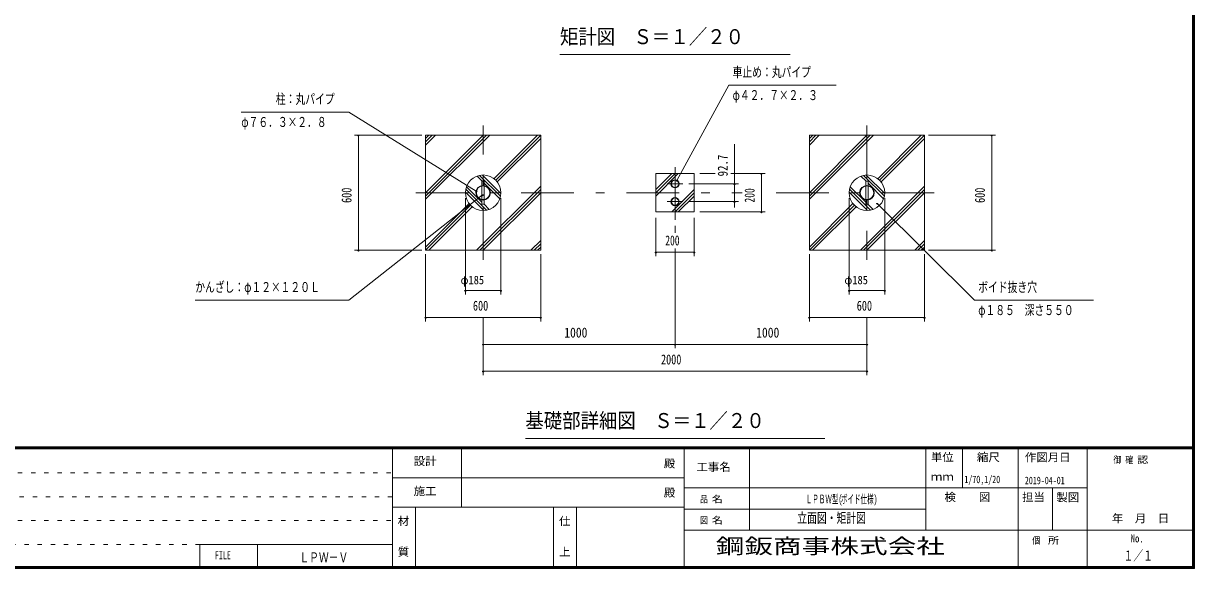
# Model space of a CAD drawing. Units: millimetres, scale not verified, with parts at other scales. Extents: x -32274 to 32279, y -14169 to 14171.
# Drawn here: x 10920 to 32279, y -13969 to -4029 of the extents above; entities that cross this region are included whole.
import ezdxf
from ezdxf.enums import TextEntityAlignment as Align

# ---------------------------------------------------------------- set-up
doc = ezdxf.new("R2010")
doc.units = ezdxf.units.MM
doc.header["$LTSCALE"] = 80
doc.linetypes.add('USER1', pattern=[3, 1, -2])
doc.linetypes.add('USER3', pattern=[24, 12, -5, 2, -5])
doc.layers.add('0-1_0-F', color=7, linetype='Continuous')
for name, color, linetype, lineweight in [('0-6_2-0BOLD', 7, 'Continuous', 18), ('0-7_2-1HIDDEN', 3, 'USER3', 18), ('0-A_2-5DIM', 3, 'Continuous', 18), ('0-B_2-6HATCH', 2, 'Continuous', 18), ('0-C_F-F', 5, 'Continuous', 18)]:
    doc.layers.add(name, color=color, linetype=linetype, lineweight=lineweight)
doc.styles.add('ＭＳ ゴシック', font='')
doc.styles.get('ＭＳ ゴシック').set_extended_font_data('MS Gothic')

msp = doc.modelspace()

# ---------------------------------------------------------------- linework, layer by layer
at = {"layer": '0-6_2-0BOLD'}
for p, q in [((19282.49, -6994.34), (19282.49, -7238.2)), ((19324.5, -7238.19), (19324.5, -6994.34)), ((26282.49, -7238.2), (26282.49, -6994.34)), ((26324.5, -6994.34), (26324.5, -7238.19)), ((19324.5, -7326.27), (19324.5, -7248.13)), ((26324.5, -7248.13), (26324.5, -7326.27))]:
    msp.add_line(p, q, dxfattribs=at)
for points in [[(20353.49, -8166.27), (20353.49, -6066.26), (18253.49, -6066.26), (18253.49, -8166.27)], [(27353.49, -8166.27), (27353.49, -6066.26), (25253.49, -6066.26), (25253.49, -8166.27)], [(23153.49, -7466.26), (23153.49, -6766.27), (22453.49, -6766.27), (22453.49, -7466.26)]]:
    msp.add_lwpolyline(points, close=True, dxfattribs=at)
for points in [[(19324.5, -6984.4), (19324.5, -6906.27), (19282.49, -6906.27), (19282.49, -6984.4)], [(26282.49, -6984.4), (26282.49, -6906.27), (26324.5, -6906.27), (26324.5, -6984.4)], [(19282.49, -7248.13), (19282.49, -7326.27), (19324.5, -7326.27)], [(26324.5, -7326.27), (26282.49, -7326.27), (26282.49, -7248.13)]]:
    msp.add_lwpolyline(points, dxfattribs=at)
for centre, radius in [((19303.49, -7116.27), 323.75), ((26303.49, -7116.27), 323.75), ((19303.49, -7116.27), 133.53), ((19303.49, -7116.27), 123.72), ((22803.49, -6954.04), 74.72), ((22803.49, -6954.04), 66.67), ((26303.49, -7116.27), 133.53), ((26303.49, -7116.27), 123.72), ((22803.49, -7278.49), 74.72), ((22803.49, -7278.49), 66.67)]:
    msp.add_circle(centre, radius, dxfattribs=at)
at = {"layer": '0-7_2-1HIDDEN'}
for p, q in [((19303.49, -8341.27), (19303.49, -5891.27)), ((26303.49, -5891.26), (26303.49, -8341.27)), ((22803.49, -7611.24), (22803.49, -6621.29)), ((22658.77, -6954.04), (22948.22, -6954.04)), ((18078.49, -7116.27), (24027.89, -7116.27)), ((27528.49, -7116.27), (24308.49, -7116.27)), ((22948.22, -7278.49), (22658.77, -7278.49))]:
    msp.add_line(p, q, dxfattribs=at)
at = {"layer": '0-A_2-5DIM'}
for p, q in [((24903.49, -4596.27), (20703.49, -4596.27)), ((18183.49, -6066.26), (16958.49, -6066.26)), ((17042.49, -6066.26), (17014.49, -6066.26)), ((17028.49, -6066.26), (17028.49, -8166.27)), ((28648.49, -6066.26), (27423.49, -6066.26)), ((28592.49, -6066.26), (28564.49, -6066.26)), ((28578.49, -8166.27), (28578.49, -6066.26)), ((23888.49, -7385.37), (23888.49, -6233.04)), ((23534.43, -6766.27), (23258.49, -6766.27)), ((23818.49, -6766.27), (24448.49, -6766.27)), ((24392.49, -6766.27), (24364.49, -6766.27)), ((24378.49, -6766.27), (24378.49, -7466.26)), ((22853.09, -6893.37), (22825.09, -6893.37)), ((23053.21, -6954.04), (23958.49, -6954.04)), ((23902.49, -6954.04), (23874.49, -6954.04)), ((18979.74, -7215.86), (18979.74, -8971.26)), ((19192.13, -7087.96), (19164.13, -7087.96)), ((19308.99, -7156.08), (19280.99, -7156.08)), ((19627.24, -8971.26), (19627.24, -7215.86)), ((25979.74, -8971.26), (25979.74, -7215.86)), ((26627.24, -8971.26), (26627.24, -7215.86)), ((23958.49, -7278.49), (23053.21, -7278.49)), ((24448.49, -7466.26), (23258.49, -7466.26)), ((23902.49, -7278.49), (23874.49, -7278.49)), ((24392.49, -7466.26), (24364.49, -7466.26)), ((26503.29, -7309.41), (26475.29, -7309.41)), ((22453.49, -8271.26), (22453.49, -7571.26)), ((23153.49, -7571.26), (23153.49, -8271.26)), ((22803.49, -7721.61), (22803.49, -7847.69)), ((16958.49, -8166.27), (18183.49, -8166.27)), ((17042.49, -8166.26), (17014.49, -8166.26)), ((18253.49, -8236.26), (18253.49, -9461.27)), ((20353.49, -9461.27), (20353.49, -8236.26)), ((22467.49, -8201.26), (22439.49, -8201.26)), ((23153.49, -8201.26), (22453.49, -8201.26)), ((22803.49, -8131.26), (22803.49, -9951.26)), ((23167.49, -8201.26), (23139.49, -8201.26)), ((25253.49, -9461.27), (25253.49, -8236.26)), ((27353.49, -8236.26), (27353.49, -9461.27)), ((28648.49, -8166.27), (27423.49, -8166.27)), ((28592.49, -8166.26), (28564.49, -8166.26)), ((18993.74, -8901.26), (18965.74, -8901.26)), ((18979.74, -8901.26), (19627.24, -8901.26)), ((19641.24, -8901.26), (19613.24, -8901.26)), ((25993.74, -8901.26), (25965.74, -8901.26)), ((25979.74, -8901.26), (26627.24, -8901.26)), ((26641.24, -8901.26), (26613.24, -8901.26)), ((18267.49, -9391.26), (18239.49, -9391.26)), ((18253.49, -9391.27), (20353.49, -9391.27)), ((19303.49, -10441.26), (19303.49, -9391.26)), ((20367.49, -9391.26), (20339.49, -9391.26)), ((25267.49, -9391.26), (25239.49, -9391.26)), ((27353.49, -9391.27), (25253.49, -9391.27)), ((26303.49, -10441.26), (26303.49, -9391.26)), ((27367.49, -9391.26), (27339.49, -9391.26)), ((19317.49, -9881.26), (19289.49, -9881.26)), ((19303.49, -9881.27), (22803.49, -9881.27)), ((19303.49, -9881.27), (26303.49, -9881.27)), ((22817.49, -9881.26), (22789.49, -9881.26)), ((22803.49, -9881.27), (26303.49, -9881.27)), ((26317.49, -9881.26), (26289.49, -9881.26)), ((19317.49, -10371.26), (19289.49, -10371.26)), ((26317.49, -10371.26), (26289.49, -10371.26)), ((25533.49, -11596.26), (20073.49, -11596.26))]:
    msp.add_line(p, q, dxfattribs=at)
for points in [[(22839.09, -6893.37), (23783.49, -5156.27), (25743.49, -5156.27)], [(14893.49, -5646.26), (16853.49, -5646.26), (19178.13, -7087.96)], [(19294.99, -7156.08), (16853.49, -9076.26), (14053.49, -9076.26)], [(26489.29, -7309.42), (28263.49, -9076.26), (30433.49, -9076.26)], [(26303.49, -10371.26), (19303.49, -10371.26), (26303.49, -10371.26)]]:
    msp.add_lwpolyline(points, dxfattribs=at)
for centre in [(17028.49, -6066.26), (28578.49, -6066.26), (24378.49, -6766.27), (22839.09, -6893.37), (23888.49, -6954.04), (19178.13, -7087.96), (19294.99, -7156.08), (23888.49, -7278.49), (24378.49, -7466.26), (26489.29, -7309.41), (17028.49, -8166.26), (22453.49, -8201.26), (23153.49, -8201.26), (28578.49, -8166.26), (18979.74, -8901.26), (19627.24, -8901.26), (25979.74, -8901.26), (26627.24, -8901.26), (18253.49, -9391.26), (20353.49, -9391.26), (25253.49, -9391.26), (27353.49, -9391.26), (19303.49, -9881.26), (22803.49, -9881.26), (26303.49, -9881.26), (19303.49, -10371.26), (26303.49, -10371.26)]:
    msp.add_arc(centre, 14, 180, 0, dxfattribs=at)
at = {"layer": '0-B_2-6HATCH'}
for p, q in [((19422.95, -6066.26), (18253.49, -7235.71)), ((18253.49, -7176.31), (19363.55, -6066.26)), ((19304.15, -6066.26), (18253.49, -7116.92)), ((18432.99, -6066.26), (18253.49, -6245.76)), ((18253.49, -6186.37), (18373.59, -6066.26)), ((18314.2, -6066.26), (18253.49, -6126.97)), ((19500.78, -6859.58), (20294.1, -6066.26)), ((20353.49, -6066.27), (19532.42, -6887.34)), ((19560.18, -6918.97), (20353.49, -6125.66)), ((25253.49, -7235.71), (26422.95, -6066.26)), ((26363.55, -6066.26), (25253.49, -7176.31)), ((25253.49, -7116.92), (26304.15, -6066.26)), ((25253.49, -6245.76), (25432.99, -6066.26)), ((25373.59, -6066.26), (25253.49, -6186.37)), ((25253.49, -6126.97), (25314.2, -6066.26)), ((26500.78, -6859.58), (27294.1, -6066.26)), ((27353.49, -6066.27), (26532.42, -6887.34)), ((26560.18, -6918.97), (27353.49, -6125.66)), ((19286.78, -6906.27), (19192.61, -6812.1)), ((19238.94, -6799.02), (19620.74, -7180.83)), ((19627.04, -7127.73), (19292.02, -6792.72)), ((22453.49, -7175.66), (22862.89, -6766.27)), ((22803.49, -6766.27), (22453.49, -7116.26)), ((22453.49, -7056.87), (22744.1, -6766.27)), ((26192.61, -6812.1), (26286.78, -6906.27)), ((26620.74, -7180.83), (26238.94, -6799.02)), ((26292.02, -6792.72), (26627.04, -7127.73)), ((18999.32, -7005.38), (19282.49, -7288.55)), ((19184.05, -8166.27), (20353.49, -6996.82)), ((19607.66, -7227.15), (19324.5, -6943.98)), ((26282.49, -7288.55), (25999.32, -7005.38)), ((27353.49, -6996.82), (26184.05, -8166.27)), ((26324.5, -6943.98), (26607.66, -7227.15)), ((18979.94, -7104.8), (19314.96, -7439.81)), ((19368.05, -7433.51), (18986.25, -7051.7)), ((20353.49, -7056.22), (19243.44, -8166.27)), ((19302.84, -8166.27), (20353.49, -7115.61)), ((23153.49, -7056.87), (22744.1, -7466.26)), ((22803.49, -7466.26), (23153.49, -7116.27)), ((23153.49, -7175.66), (22862.89, -7466.26)), ((26314.96, -7439.81), (25979.94, -7104.8)), ((25986.25, -7051.7), (26368.06, -7433.51)), ((26243.44, -8166.27), (27353.49, -7056.22)), ((27353.49, -7115.61), (26302.85, -8166.27)), ((19046.8, -7313.56), (18253.49, -8106.87)), ((18253.5, -8166.27), (19074.57, -7345.19)), ((19106.2, -7372.96), (18312.89, -8166.27)), ((19320.21, -7326.27), (19414.37, -7420.44)), ((26046.8, -7313.56), (25253.49, -8106.87)), ((25253.5, -8166.27), (26074.57, -7345.19)), ((26106.2, -7372.96), (25312.89, -8166.27)), ((26414.37, -7420.44), (26320.21, -7326.27)), ((20353.49, -7986.76), (20174, -8166.27)), ((20233.4, -8166.27), (20353.49, -8046.16)), ((20353.49, -8105.56), (20292.79, -8166.27)), ((27174, -8166.27), (27353.49, -7986.76)), ((27353.49, -8046.16), (27233.4, -8166.27)), ((27292.79, -8166.27), (27353.49, -8105.56))]:
    msp.add_line(p, q, dxfattribs=at)
at = {"layer": '0-C_F-F'}
for p, q in [((32243.6, -11750.17), (-7866.4, -11750.17)), ((-7866.4, -11753.67), (32243.6, -11753.67)), ((32243.6, -11757.17), (-7866.4, -11757.17)), ((-7866.4, -11760.67), (32243.6, -11760.67)), ((32243.6, -11764.17), (-7866.4, -11764.17)), ((-7866.4, -11767.67), (32243.6, -11767.67)), ((32243.6, -11771.17), (-7866.4, -11771.17)), ((-7866.4, -11774.67), (32243.6, -11774.67)), ((32243.6, -11778.17), (-7866.4, -11778.17)), ((-7866.4, -11781.67), (32243.6, -11781.67)), ((32243.6, -11785.17), (-7866.4, -11785.17)), ((17648.61, -13969.17), (17648.61, -11785.17)), ((18908.61, -11785.17), (18908.61, -12849.17)), ((22968.61, -11785.17), (22968.61, -13969.17)), ((24158.61, -13269.17), (24158.61, -11785.17)), ((27378.61, -13269.17), (27378.61, -11785.17)), ((28043.61, -11785.17), (28043.61, -12499.17)), ((29058.61, -13969.17), (29058.61, -11785.17)), ((30318.61, -13969.17), (30318.61, -11785.17)), ((22968.61, -12317.17), (17648.61, -12317.17)), ((30318.61, -12499.17), (22968.61, -12499.17)), ((29688.6, -12499.17), (29688.6, -13269.17)), ((17648.61, -12849.17), (22968.61, -12849.17)), ((18068.6, -12849.17), (18068.6, -13969.17)), ((20588.6, -13969.17), (20588.6, -12849.17)), ((21008.6, -12849.17), (21008.6, -13969.17)), ((22968.61, -12884.17), (27378.61, -12884.17)), ((22968.61, -13269.17), (32278.6, -13269.17)), ((14137.41, -13532.37), (17648.61, -13532.37)), ((14137.41, -13532.37), (14137.41, -13969.17)), ((15187.41, -13969.17), (15187.41, -13532.37))]:
    msp.add_line(p, q, dxfattribs=at)
at = {"layer": '0-C_F-F', "color": 6, "linetype": 'USER1'}
for p, q in [((-7901.4, -12221.97), (17648.61, -12221.97)), ((17648.61, -12658.77), (-7901.4, -12658.77)), ((-7901.4, -13095.57), (17648.61, -13095.57)), ((14137.41, -13532.37), (-7901.4, -13532.37))]:
    msp.add_line(p, q, dxfattribs=at)
at = {"layer": '0-C_F-F'}
for points in [[(32278.6, -13969.17), (32278.6, 14170.83), (-7901.4, 14170.83), (-7901.4, -13969.17)], [(32275.1, -13965.67), (-7897.9, -13965.67), (-7897.9, 14167.33), (32275.1, 14167.33)], [(32271.6, -13962.17), (32271.6, 14163.83), (-7894.4, 14163.83), (-7894.4, -13962.17)], [(32268.1, -13958.67), (32268.1, 14160.33), (-7890.9, 14160.33), (-7890.9, -13958.67)], [(32264.6, -13955.17), (32264.6, 14156.83), (-7887.4, 14156.83), (-7887.4, -13955.17)], [(32261.1, -13951.67), (32261.1, 14153.33), (-7883.9, 14153.33), (-7883.9, -13951.67)], [(32257.6, -13948.17), (-7880.4, -13948.17), (-7880.4, 14149.83), (32257.6, 14149.83)], [(32254.1, -13944.67), (-7876.9, -13944.67), (-7876.9, 14146.33), (32254.1, 14146.33)], [(32250.6, -13941.17), (32250.6, 14142.83), (-7873.4, 14142.83), (-7873.4, -13941.17)], [(32247.1, -13937.67), (-7869.9, -13937.67), (-7869.9, 14139.33), (32247.1, 14139.33)], [(32243.6, -13934.17), (32243.6, 14135.83), (-7866.4, 14135.83), (-7866.4, -13934.17)]]:
    msp.add_lwpolyline(points, close=True, dxfattribs=at)

# ---------------------------------------------------------------- texts
at = {"layer": '0-1_0-F', "style": 'ＭＳ ゴシック'}
for s, height, width, p in [('1/70,1/20', 136.8, 0.65, (28080.26, -12452.55)), ('2019-04-01', 136.8, 0.65, (29183.61, -12471.2)), ('ＬＰＢＷ型(', 155, 0.55, (25186.41, -12826.84)), ('ボイド仕様)', 155, 0.55, (25829.39, -12826.84)), ('立面図・矩計図', 182.3, 0.7, (25033.61, -13191.8)), ('１／１', 182.3, 0.7, (30983.6, -13877.46)), ('ＬＰＷ－Ｖ', 182.3, 0.7, (15950.86, -13910.12))]:
    msp.add_text(s, height=height, dxfattribs=dict(at, width=width)).set_placement(p, align=Align.BOTTOM_LEFT)
at = {"layer": '0-A_2-5DIM', "color": 7, "style": 'ＭＳ ゴシック'}
for s, height, width, p in [('矩計図\u3000Ｓ＝１／２０', 273.5, 0.9, (20703.49, -4488.96)), ('車止め：丸パイプ', 182.3, 0.7, (23853.48, -5061.4)), ('柱：丸パイプ', 182.3, 0.7, (15523.49, -5551.39)), ('φ４２．７×２．３', 182.3, 0.7, (23853.48, -5481.39)), ('φ７６．３×２．８', 182.3, 0.7, (14893.49, -5971.4)), ('200', 182.3, 0.7, (22625.33, -8131.26)), ('かんざし：φ１２×１２０Ｌ', 182.3, 0.7, (14053.48, -8981.39)), ('φ185', 155, 0.9, (18892.24, -8831.26)), ('φ185', 155, 0.9, (25892.24, -8831.26)), ('ボイド抜き穴', 182.3, 0.7, (28333.49, -8981.39)), ('600', 182.3, 0.75, (19117.5, -9321.26)), ('600', 182.3, 0.75, (26117.5, -9321.26)), ('φ１８５\u3000深さ５５０', 182.3, 0.7, (28333.49, -9401.39)), ('1000', 182.3, 0.85, (20783.57, -9811.26)), ('1000', 182.3, 0.85, (24283.57, -9811.26)), ('2000', 182.3, 0.75, (22547.24, -10301.26)), ('基礎部詳細図\u3000Ｓ＝１／２０', 273.5, 0.9, (20073.49, -11488.96)), ('鋼鈑商事株式会社', 273.5, 1.4, (23547.1, -13778.05))]:
    msp.add_text(s, height=height, dxfattribs=dict(at, width=width)).set_placement(p, align=Align.BOTTOM_LEFT)
for s, width, p in [('92.7', 0.8, (23818.49, -6818.45)), ('600', 0.75, (16958.49, -7302.27)), ('200', 0.7, (24308.49, -7294.43)), ('600', 0.75, (28508.49, -7302.27))]:
    msp.add_text(s, height=182.3, rotation=90, dxfattribs=dict(at, width=width)).set_placement(p, align=Align.BOTTOM_LEFT)
at = {"layer": '0-C_F-F', "color": 7, "style": 'ＭＳ ゴシック'}
for s, height, width, p in [('設計', 145.9, 1.05, (18037.11, -12126.53)), ('単位', 145.9, 1.05, (27469.61, -12055.77)), ('縮尺', 145.9, 1.05, (28309.61, -12055.77)), ('作図月日', 145.9, 1.05, (29183.06, -12057.2)), ('御 ', 124, 0.85, (30798.46, -12085.37)), ('確 ', 124, 0.85, (31014.6, -12085.37)), ('認', 124, 1.2, (31230.74, -12085.37)), ('殿', 145.9, 1.05, (22597.6, -12171.27)), ('工事名', 145.9, 1.05, (23192.6, -12234.27)), ('ｍｍ', 145.9, 1.05, (27469.61, -12412.77)), ('施工', 145.9, 1.05, (18037.11, -12675.27)), ('殿', 145.9, 1.05, (22597.6, -12703.27)), ('検\u3000\u3000図', 145.9, 1.05, (27718.11, -12783.77)), ('担当', 145.9, 1.05, (29132.11, -12783.77)), ('製図', 145.9, 1.05, (29756.48, -12787.21)), ('品 ', 124, 0.85, (23257.36, -12803.67)), ('名', 124, 1.2, (23473.5, -12803.67)), ('材', 145.9, 1.05, (17746.61, -13221.27)), ('仕', 145.9, 1.05, (20686.61, -13221.27)), ('図 ', 124, 0.85, (23257.36, -13188.67)), ('名', 124, 1.2, (23473.5, -13188.67)), ('\u3000年\u3000月\u3000日', 145.9, 1.05, (30561.84, -13171.47)), ('個  ', 124, 0.85, (29317.61, -13556.17)), ('所', 124, 1.2, (29605.79, -13556.17)), ('No.', 145.9, 0.8, (31113.11, -13536.27)), ('FILE', 145.9, 0.7, (14412.16, -13842.87)), ('質', 145.9, 1.05, (17746.61, -13781.27)), ('上', 145.9, 1.05, (20686.61, -13781.27))]:
    msp.add_text(s, height=height, dxfattribs=dict(at, width=width)).set_placement(p, align=Align.BOTTOM_LEFT)

doc.saveas('drawing.dxf')
